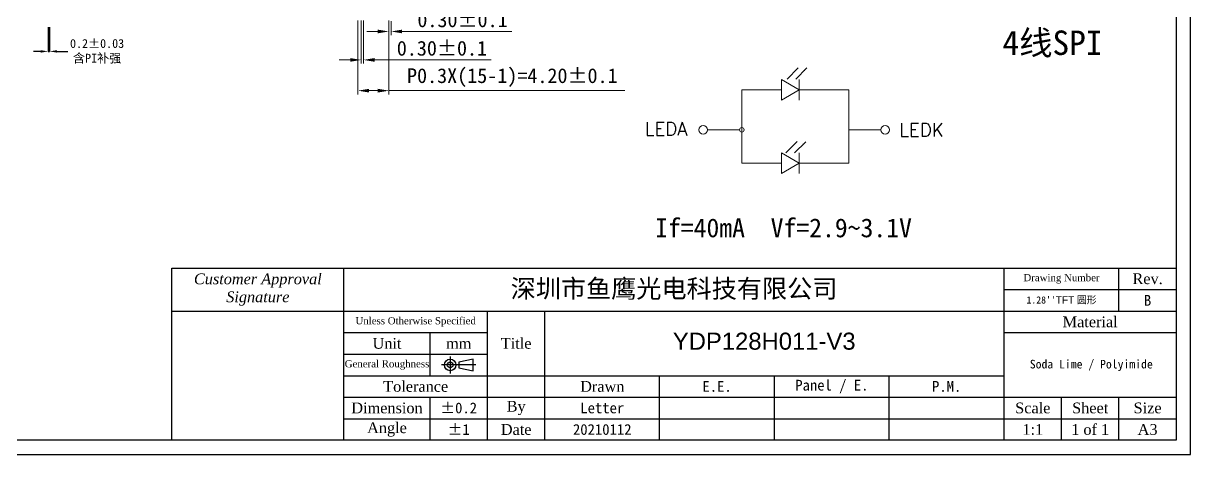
# Model space of a CAD drawing. Header units: millimetres. Extents: x 1055 to 1298, y 435 to 601.
# Drawn here: x 1140 to 1298.4, y 435.1 to 493.6 of the extents above; entities that cross this region are included whole.
import ezdxf

# ---------------------------------------------------------------- set-up
doc = ezdxf.new("R2010")
doc.units = ezdxf.units.MM
doc.linetypes.add('CENTER', pattern=[50.8, 31.75, -6.35, 6.35, -6.35])
for name, color, linetype in [('dimension', 3, 'Continuous'), ('FRAME', 154, 'Continuous'), ('边框', 7, 'Continuous')]:
    doc.layers.add(name, color=color, linetype=linetype)
doc.layers.add('DIM（标注）', color=3, linetype='Continuous', lineweight=15)
doc.styles.add('RD', font='ROMAND.shx', dxfattribs={"width": 0.8})
doc.styles.get("Standard").update_dxf_attribs({"font": 'txt', "bigfont": 'gbcbig.shx'})
doc.styles.add('style2', font='romans.shx', dxfattribs={"bigfont": 'bigfont.shx'})
doc.styles.add('宋体', font='SimSun.ttf')
doc.styles.add('工程', font='gbenor.shx', dxfattribs={"width": 1.25, "bigfont": 'gbcbig.shx'})
doc.dimstyles.new('SH', dxfattribs={"dimscale": 1.4, "dimtxt": 1, "dimasz": 0.5, "dimexe": 0.8, "dimexo": 0.625, "dimtad": 0, "dimzin": 0, "dimdsep": 46, "dimtxsty": 'RD', "dimcen": 2.5, "dimadec": 0, "dimazin": 0, "dimtfac": 0.6, "dimtmove": 0, "dimatfit": 3, "dimfxl": 1, "dimtolj": 1, "dimarcsym": 0})
doc.dimstyles.new('标准', dxfattribs={"dimtxt": 2, "dimasz": 1.8, "dimexe": 0.5, "dimexo": 0.4, "dimgap": 0.1, "dimtad": 1, "dimzin": 1, "dimdsep": 46, "dimtxsty": '工程', "dimblk": 'CLOSEDBLANK', "dimcen": 0.09, "dimclrd": 3, "dimclre": 3, "dimclrt": 3, "dimadec": 0, "dimazin": 0, "dimtfac": 1, "dimtofl": 0, "dimtmove": 0, "dimatfit": 3, "dimldrblk": 'CLOSEDBLANK', "dimfxl": 1, "dimtolj": 1, "dimlwd": 0, "dimlwe": 0, "dimarcsym": 0})
doc.dimstyles.new('标注', dxfattribs={"dimtxt": 1.2, "dimasz": 1, "dimexe": 0, "dimexo": 1, "dimgap": 0.2, "dimtad": 0, "dimrnd": 0.0005, "dimzin": 9, "dimdsep": 46, "dimtxsty": 'Standard', "dimcen": 0, "dimclrd": 3, "dimclre": 3, "dimclrt": 3, "dimadec": 0, "dimazin": 0, "dimtfac": 1, "dimtmove": 0, "dimatfit": 3, "dimfxl": 1, "dimlwd": -1, "dimlwe": -1, "dimarcsym": 0})

# ---------------------------------------------------------------- blocks, each defined once
blk = doc.blocks.new('*D80')
at = {"color": 7, "transparency": 16777216}
for p, q in [((1143.35, 493.09), (1143.35, 489.81)), ((1143.55, 493.09), (1143.55, 489.81)), ((1142.35, 489.81), (1141.35, 489.81)), ((1143.35, 489.81), (1143.55, 489.81)), ((1144.55, 489.81), (1146.04, 489.81))]:
    blk.add_line(p, q, dxfattribs=at)
for points in [[(1142.35, 489.97), (1142.35, 489.64), (1143.35, 489.81)], [(1144.55, 489.97), (1144.55, 489.64), (1143.55, 489.81)]]:
    blk.add_solid(points, dxfattribs=at)
at = {"layer": 'Defpoints', "color": 0, "transparency": 16777216}
for p in [(1143.35, 494.09), (1143.55, 494.09), (1143.55, 489.81)]:
    blk.add_point(p, dxfattribs=at)
at = {"color": 7, "transparency": 16777216, "insert": (1149.99, 489.81), "char_height": 1.2, "attachment_point": 5, "style": '宋体'}
blk.add_mtext('0.2%%p0.03\\P{\\fSimSun|b0|i0|c134|p54;含}PI{\\fSimSun|b0|i0|c134|p54;补强}', dxfattribs=at)
blk = doc.blocks.new('*D101')
at = {"color": 7, "lineweight": 0, "transparency": 16777216}
for p, q in [((1185.83, 493.99), (1185.83, 488.15)), ((1186.13, 493.99), (1186.13, 488.15)), ((1184.33, 488.65), (1182.83, 488.65)), ((1187.63, 488.65), (1203.47, 488.65))]:
    blk.add_line(p, q, dxfattribs=at)
at = {"color": 7, "transparency": 16777216}
for points in [[(1184.33, 488.9), (1184.33, 488.4), (1185.83, 488.65)], [(1187.63, 488.9), (1187.63, 488.4), (1186.13, 488.65)]]:
    blk.add_solid(points, dxfattribs=at)
at = {"layer": 'Defpoints', "color": 0, "transparency": 16777216}
for p in [(1185.83, 494.39), (1186.13, 494.39), (1186.13, 488.65)]:
    blk.add_point(p, dxfattribs=at)
at = {"color": 7, "transparency": 16777216, "insert": (1196.78, 490.22), "char_height": 2, "attachment_point": 5, "style": '宋体'}
blk.add_mtext('\\A1;0.30±0.1', dxfattribs=at)
blk = doc.blocks.new('_ClosedBlank')
at = {"color": 0, "linetype": 'ByBlock', "lineweight": -2}
for p, q in [((-1, 0.17), (0, 0)), ((-1, 0.17), (-1, -0.17)), ((0, 0), (-1, -0.17))]:
    blk.add_line(p, q, dxfattribs=at)
blk = doc.blocks.new('*D102')
at = {"color": 7, "lineweight": 0, "transparency": 16777216}
for p, q in [((1185.38, 493.99), (1185.38, 483.98)), ((1189.58, 493.99), (1189.58, 483.98)), ((1186.88, 484.48), (1188.08, 484.48)), ((1189.58, 484.48), (1221.59, 484.48))]:
    blk.add_line(p, q, dxfattribs=at)
at = {"color": 7, "transparency": 16777216}
for points in [[(1186.88, 484.73), (1186.88, 484.23), (1185.38, 484.48)], [(1188.08, 484.73), (1188.08, 484.23), (1189.58, 484.48)]]:
    blk.add_solid(points, dxfattribs=at)
at = {"layer": 'Defpoints', "color": 0, "transparency": 16777216}
for p in [(1185.38, 494.39), (1189.58, 494.39), (1189.58, 484.48)]:
    blk.add_point(p, dxfattribs=at)
at = {"color": 7, "transparency": 16777216, "insert": (1206.33, 486.25), "char_height": 2, "attachment_point": 5, "style": '宋体'}
blk.add_mtext('\\A1;P0.3X(15-1)=4.20±0.1', dxfattribs=at)
blk = doc.blocks.new('*D103')
at = {"color": 7, "lineweight": 0, "transparency": 16777216}
for p, q in [((1189.58, 493.99), (1189.58, 492.01)), ((1189.88, 493.89), (1189.88, 492.01)), ((1188.08, 492.51), (1186.58, 492.51)), ((1191.38, 492.51), (1206.26, 492.51))]:
    blk.add_line(p, q, dxfattribs=at)
at = {"color": 7, "transparency": 16777216}
for points in [[(1188.08, 492.76), (1188.08, 492.26), (1189.58, 492.51)], [(1191.38, 492.76), (1191.38, 492.26), (1189.88, 492.51)]]:
    blk.add_solid(points, dxfattribs=at)
at = {"layer": 'Defpoints', "color": 0, "transparency": 16777216}
for p in [(1189.58, 494.39), (1189.88, 494.29), (1189.88, 492.51)]:
    blk.add_point(p, dxfattribs=at)
at = {"color": 7, "transparency": 16777216, "insert": (1199.57, 494.08), "char_height": 2, "attachment_point": 5, "style": '宋体'}
blk.add_mtext('\\A1;0.30±0.1', dxfattribs=at)

msp = doc.modelspace()

# ---------------------------------------------------------------- linework, layer by layer
at = {"layer": 'DIM（标注）', "color": 7}
for p, q in [((1242.84, 485.981), (1242.84, 483.181)), ((1245.264, 484.581), (1242.84, 485.981)), ((1245.264, 485.981), (1245.264, 483.181)), ((1237.473, 484.608), (1237.473, 474.641)), ((1242.84, 484.608), (1237.473, 484.608)), ((1245.264, 484.581), (1242.84, 483.181)), ((1245.264, 484.608), (1251.974, 484.608)), ((1251.978, 484.608), (1251.978, 474.641)), ((1237.173, 479.171), (1232.828, 479.171)), ((1256.323, 479.17), (1251.978, 479.17)), ((1242.84, 476.041), (1242.84, 473.241)), ((1245.264, 474.641), (1242.84, 476.041)), ((1245.264, 476.041), (1245.264, 473.241)), ((1242.84, 474.641), (1237.473, 474.641)), ((1245.264, 474.641), (1242.84, 473.241)), ((1245.264, 474.641), (1251.978, 474.641))]:
    msp.add_line(p, q, dxfattribs=at)
for points in [[(1232.828, 479.171, -1), (1231.628, 479.171, -1)], [(1237.173, 479.162, 1), (1237.773, 479.162, 1)], [(1257.523, 479.17, -1), (1256.323, 479.17, -1)]]:
    msp.add_lwpolyline(points, format="xyb", close=True, dxfattribs=at)
at = {"layer": 'FRAME', "color": 7}
for p, q in [((1160.116, 437.043), (1160.116, 460.41)), ((1160.116, 460.41), (1296.423, 460.41)), ((1183.483, 437.043), (1183.483, 460.41)), ((1273.056, 437.043), (1273.056, 460.41)), ((1288.634, 454.568), (1288.634, 460.41)), ((1273.056, 457.489), (1296.423, 457.489)), ((1160.116, 454.568), (1296.423, 454.568)), ((1202.956, 437.043), (1202.956, 454.568)), ((1210.744, 437.043), (1210.744, 454.568)), ((1183.483, 451.648), (1202.956, 451.648)), ((1195.167, 445.806), (1195.167, 451.648)), ((1273.056, 451.648), (1296.423, 451.648)), ((1183.483, 448.727), (1202.956, 448.727)), ((1183.483, 445.806), (1273.056, 445.806)), ((1226.322, 437.043), (1226.322, 445.806)), ((1241.9, 437.043), (1241.9, 445.806)), ((1257.478, 437.043), (1257.478, 445.806)), ((1183.483, 442.885), (1296.423, 442.885)), ((1195.167, 437.043), (1195.167, 442.885)), ((1280.845, 437.043), (1280.845, 442.885)), ((1288.634, 437.043), (1288.634, 442.885)), ((1183.483, 439.964), (1296.423, 439.964))]:
    msp.add_line(p, q, dxfattribs=at)
at = {"layer": 'FRAME', "color": 7, "linetype": 'CENTER'}
for p, q in [((1197.893, 448.435), (1197.893, 446.098)), ((1201.398, 447.266), (1196.724, 447.266))]:
    msp.add_line(p, q, dxfattribs=at)
at = {"layer": 'FRAME', "color": 7}
for points in [[(1298.37, 600.875), (1054.702, 600.875), (1054.702, 435.096), (1298.37, 435.096)], [(1296.423, 437.043), (1056.649, 437.043), (1056.649, 598.927), (1296.423, 598.927)], [(1201.008, 446.487), (1201.008, 448.045), (1199.061, 447.656), (1199.061, 446.877)]]:
    msp.add_lwpolyline(points, close=True, dxfattribs=at)
for radius in [0.779, 0.389]:
    msp.add_circle((1197.893, 447.266), radius, dxfattribs=at)

# ---------------------------------------------------------------- texts
at = {"layer": 'dimension', "color": 7, "insert": (1228.108, 451.651), "char_height": 2.31443, "width": 256.17487, "attachment_point": 1, "style": '宋体'}
msp.add_mtext('{\\fArial|b0|i0|c0|p34;YDP128H011-V3}', dxfattribs=at)
at = {"layer": 'DIM（标注）', "color": 7}
for s, height, style, p in [('LEDA', 1.8, 'style2', (1224.306, 478.404)), ('LEDK', 1.8, 'style2', (1258.842, 478.262)), ('If=40mA  Vf=2.9~3.1V ', 2.56087, '宋体', (1225.704, 464.588))]:
    msp.add_text(s, height=height, dxfattribs=dict(at, style=style)).set_placement(p)
at = {"layer": 'FRAME', "color": 7, "attachment_point": 5, "style": '宋体'}
for s, insert, char_height in [('{\\fTimes New Roman|b0|i1|c0|p18;Customer Approval\\PSignature}', (1171.8, 457.489), 1.46042), ('{\\fTimes New Roman|b0|i0|c0|p18;Drawing Number}', (1280.845, 458.95), 0.97362), ('{\\fTimes New Roman|b0|i0|c0|p18;Rev.}', (1292.528, 458.95), 1.46042), ("1.28''{\\fArial|b0|i0|c0|p32;TFT }圆形", (1280.845, 456.029), 0.97362), ('B', (1292.528, 456.029), 1.46), ('{\\fTimes New Roman|b0|i0|c0|p18;Unless Otherwise Specified}', (1193.219, 453.108), 0.97362), ('{\\fTimes New Roman|b0|i0|c0|p18;Material}', (1284.739, 453.108), 1.46042), ('{\\fTimes New Roman|b0|i0|c0|p18;Unit}', (1189.325, 450.187), 1.46042), ('{\\fTimes New Roman|b0|i0|c0|p18;mm}', (1199.061, 450.187), 1.46042), ('{\\fTimes New Roman|b0|i0|c0|p18;Title}', (1206.85, 450.187), 1.46042), ('{\\fTimes New Roman|b0|i0|c0|p18;General Roughness}', (1189.325, 447.266), 0.97362), ('Soda Lime / Polyimide', (1284.888, 447.205), 1.16834), ('{\\fTimes New Roman|b0|i0|c0|p18;Tolerance}', (1193.219, 444.345), 1.46042), ('{\\fTimes New Roman|b0|i0|c0|p18;Drawn}', (1218.533, 444.345), 1.46042), ('E.E.', (1234.111, 444.345), 1.4604), ('Panel / E.', (1249.689, 444.345), 1.4604), ('P.M.', (1265.267, 444.345), 1.4604), ('{\\fTimes New Roman|b0|i0|c0|p18;Dimension}', (1189.325, 441.425), 1.46042), ('%%P0.2', (1199.061, 441.425), 1.4604), ('{\\fTimes New Roman|b0|i0|c0|p18;By}', (1206.85, 441.425), 1.46042), ('Letter', (1218.533, 441.425), 1.4604), ('{\\fTimes New Roman|b0|i0|c0|p18;Scale}', (1276.95, 441.425), 1.46042), ('{\\fTimes New Roman|b0|i0|c0|p18;Sheet}', (1284.739, 441.425), 1.46042), ('{\\fTimes New Roman|b0|i0|c0|p18;Size}', (1292.528, 441.425), 1.46042), ('{\\fTimes New Roman|b0|i0|c0|p18;Angle}', (1189.325, 438.504), 1.46042), ('%%p1', (1199.061, 438.504), 1.4604), ('{\\fTimes New Roman|b0|i0|c0|p18;Date}', (1206.85, 438.504), 1.46042), ('20210112', (1218.533, 438.504), 1.4604), ('{\\fTimes New Roman|b0|i0|c0|p18;1:1}', (1276.95, 438.504), 1.46042), ('{\\fTimes New Roman|b0|i0|c0|p18;1 of 1}', (1284.739, 438.504), 1.46042), ('{\\fTimes New Roman|b0|i0|c0|p18;A3}', (1292.528, 438.504), 1.46042)]:
    msp.add_mtext(s, dxfattribs=dict(at, insert=insert, char_height=char_height))
at = {"layer": 'FRAME', "color": 7, "insert": (1228.27, 457.489), "char_height": 2.5, "width": 70.89877, "attachment_point": 5, "style": '宋体'}
msp.add_mtext('{\\fSimSun|b1|i0|c134|p2;深圳市鱼鹰光电科技有限公司}', dxfattribs=at)
at = {"layer": '边框', "style": '宋体'}
msp.add_text('4线SPI', height=3.3199, dxfattribs=at).set_placement((1272.838, 489.32))

# ---------------------------------------------------------------- dimensions: what is measured, and where the dimension line sits
dim = msp.add_linear_dim(base=(1186.127, 488.649), p1=(1185.827, 494.393), p2=(1186.127, 494.393), dimstyle='标准', override={"dimasz": 1.5, "dimgap": 0.5, "dimtxsty": '宋体', "dimsah": 1, "dimclrd": 7, "dimclre": 7, "dimclrt": 7, "dimtol": 1, "dimtp": 0.1, "dimtm": 0.1})
dim.commit()
dim.dimension.update_dxf_attribs({"geometry": '*D101', "text_midpoint": (1196.778, 488.649), "dimtype": 160})
for base, p1, p2, text, dimstyle, override, picture, middle in [((1189.577, 484.48), (1185.377, 494.393), (1189.577, 494.393), 'P0.3X(15-1)=<>', '标准', {"dimasz": 1.5, "dimgap": 0.5, "dimtxsty": '宋体', "dimsah": 1, "dimclrd": 7, "dimclre": 7, "dimclrt": 7, "dimtol": 1, "dimtp": 0.1, "dimtm": 0.1}, '*D102', (1206.333, 484.48)), ((1143.548, 489.806), (1143.348, 494.093), (1143.548, 494.093), '<>%%p0.03\\P{\\fSimSun|b0|i0|c134|p54;含}PI{\\fSimSun|b0|i0|c134|p54;补强}', '标注', {"dimtxsty": '宋体', "dimclrd": 7, "dimclre": 7, "dimclrt": 7}, '*D80', (1149.992, 489.806))]:
    dim = msp.add_linear_dim(base=base, p1=p1, p2=p2, text=text, dimstyle=dimstyle, override=override)
    dim.commit()
    dim.dimension.update_dxf_attribs({"geometry": picture, "text_midpoint": middle, "dimtype": 160})
dim = msp.add_linear_dim(base=(1189.877, 492.512), p1=(1189.577, 494.393), p2=(1189.877, 494.293), dimstyle='标准', override={"dimasz": 1.5, "dimgap": 0.5, "dimtxsty": '宋体', "dimsah": 1, "dimclrd": 7, "dimclre": 7, "dimclrt": 7, "dimtol": 1, "dimtp": 0.1, "dimtm": 0.1})
dim.commit()
dim.dimension.update_dxf_attribs({"geometry": '*D103', "text_midpoint": (1199.566, 494.084)})

# ---------------------------------------------------------------- leaders
at = {"layer": 'DIM（标注）', "color": 7}
for points in [[(1245.125, 487.576), (1243.608, 486.059)], [(1246.302, 487.563), (1244.785, 486.046)], [(1244.958, 477.566), (1243.441, 476.048)], [(1246.134, 477.552), (1244.617, 476.035)]]:
    msp.add_leader(points, dimstyle='SH', override={"dimscale": 0.25, "dimasz": 2, "dimtoh": 1}, dxfattribs=at)

doc.saveas('drawing.dxf')
